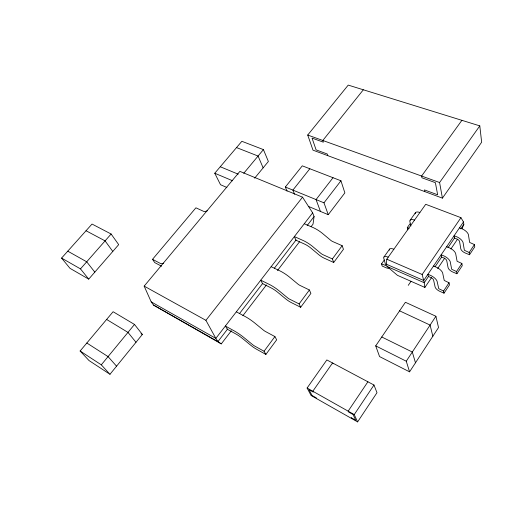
<?xml version="1.0" encoding="UTF-8"?>
<svg xmlns="http://www.w3.org/2000/svg" width="507" height="507" viewBox="0 0 507 507"><rect width="100%" height="100%" fill="white"/><g stroke="black" fill="none" stroke-linecap="round" stroke-linejoin="round"><path stroke-width="0.76" d="M431.501 277.659L424.891 287.431L397.425 275.32L386.993 266.422L386.334 264.198L386.797 259.204L425.715 204.296L460.939 217.674L463.474 221.958L463.842 224.322L462.118 228.613M231.363 330.735L221.274 343.898L153.551 305.1L151.2 301.861L144.165 286.119L239.893 171.379L302.54 197.172L312.661 212.877L314.074 216.571L313.028 224.138L311.102 226.648M409.567 371.84L438.523 327.554L435.906 316.26L405.41 302.28L375.706 345.869L379.559 356.579L409.567 371.84L406.265 361.206L375.706 345.869M406.265 361.206L435.906 316.26M357.606 421.9L376.993 392.703L373.982 385.028L326.844 359.938L307.109 388.032L311.089 395.492L357.606 421.9L354.241 414.58L307.109 388.032M444.018 293.185L443.568 291.031L438.745 288.673L437.047 281.112A6.99 2.871 33.3 0 0 431.134 275.656L427.94 274.255L428.453 276.492L430.849 277.532A2.795 1.147 33.3 0 1 433.58 280.054L435.12 287.006A4.867 1.971 33 0 0 439.835 291.354L444.018 293.185L449.481 284.953L449.05 282.773L444.233 280.453L442.617 272.823A6.959 2.928 33.1 0 0 436.742 267.373L433.548 265.998M456.908 273.755L456.509 271.549L451.699 269.274L450.184 261.549A6.914 3.01 32.9 0 0 444.366 256.117L441.172 254.78L441.629 257.068L444.024 258.057A2.763 1.204 32.9 0 1 446.718 260.566L448.087 267.671A4.817 2.072 32.6 0 0 452.732 271.999L456.908 273.755L462.251 265.7L461.877 263.469L457.105 261.289L455.635 253.443A6.883 3.067 32.7 0 0 449.848 248.024L446.654 246.706M469.52 254.742L469.171 252.486L464.38 250.293L463.043 242.416A6.838 3.15 32.5 0 0 457.301 237.016L454.114 235.73L454.519 238.062L456.908 239.012A2.731 1.255 32.5 0 1 459.564 241.509L460.768 248.753A4.766 2.161 32.2 0 0 465.35 253.056L469.52 254.742L474.748 246.858L474.425 244.583L469.634 242.428L468.373 234.481A6.813 3.2 32.3 0 0 462.663 229.094L459.481 227.833M443.568 291.031L449.05 282.773M456.509 271.549L461.877 263.469M469.171 252.486L474.425 244.583M354.241 414.58L373.982 385.028M367.898 381.79L348.151 411.152L348.543 411.982L353.094 414.549L355.73 420.24L351.224 417.686L351.604 418.49M437.668 268.539L444.721 258.114M450.888 248.994L457.498 239.222M428.453 276.492L424.232 282.716L424.891 287.431M435.038 266.783L441.629 257.068M447.973 247.714L454.583 237.967M460.755 228.872L463.842 224.322M463.474 221.958L423.7 280.491L424.232 282.716L386.993 266.422M386.334 264.198L423.7 280.491L422.154 274.483L460.939 217.674M408.255 285.34L411.019 281.315M442.421 198.136L481.65 142.22L479.793 125.875L348.233 85.1L307.717 135.039L312.996 150.167L442.421 198.136L439.594 182.526L479.793 125.875M389.142 267.747A4.62 1.844 34.9 0 1 386.03 267.734L382.189 266.048L381.537 263.887L384.3 259.996M407.85 229.842L407.298 227.599L409.948 223.866M383.983 256.967L389.591 249.083M410.176 220.146L415.55 212.591M461.896 120.33L421.602 176.049L421.963 177.811L435.38 182.659L437.655 194.789L424.448 189.91L424.796 191.608M265.896 354.418L264.058 351.25L254.609 346.021A4.392 1.077 37.3 0 1 252.613 344.652L243.531 337.225A19.139 4.588 37.5 0 0 234.665 331.141L225.374 326.026L227.402 329.29L235.818 333.929A12.593 3.017 37.5 0 1 242.726 338.676L250.692 345.197A11.11 2.725 37.3 0 0 256.675 349.304L265.896 354.418L276.67 339.817L274.914 336.578L265.453 331.508A4.354 1.153 37.2 0 1 263.463 330.158L254.463 322.775A18.993 4.924 37.5 0 0 245.635 316.786L236.325 311.824M300.67 307.28L299.092 303.908L289.611 299.174A4.278 1.331 37 0 1 287.64 297.875L278.825 290.593A18.664 5.659 37.3 0 0 270.073 284.807L260.737 280.175L262.512 283.628L270.966 287.83A12.276 3.726 37.3 0 1 277.785 292.343L285.523 298.743A10.831 3.359 37 0 0 291.424 302.647L300.67 307.28L310.899 293.407L309.397 289.979L299.91 285.384A4.246 1.401 36.9 0 1 297.951 284.104L289.212 276.866A18.525 5.97 37.3 0 0 280.491 271.169L271.15 266.676M333.714 262.48L332.364 258.938L322.87 254.653A4.17 1.553 36.7 0 1 320.931 253.411L312.363 246.275A18.208 6.629 37.1 0 0 303.725 240.768L294.371 236.579L295.911 240.198L304.384 243.994A11.978 4.36 37.1 0 1 311.114 248.297L318.63 254.571A10.558 3.929 36.7 0 0 324.455 258.291L333.714 262.48L343.448 249.286L342.168 245.692L332.674 241.535A4.138 1.616 36.7 0 1 330.735 240.318L322.243 233.22A18.075 6.902 37.1 0 0 313.637 227.795L304.282 223.733M264.058 351.25L274.914 336.578M299.092 303.908L309.397 289.979M332.364 258.938L342.168 245.692M308.307 206.362L328.251 214.683L344.861 192.869L340.945 180.771L302.292 165.833L285.352 187.02L287.051 191.171M242.891 315.684L266.428 284.959M277.475 270.542L299.574 241.693M328.251 214.683L323.979 202.819L340.945 180.771M227.592 329.037L217.947 341.585L153.551 305.1M239.659 313.351L262.816 283.236M274.395 268.178L296.101 239.944M307.141 225.59L314.074 216.571M312.661 212.877L215.843 338.378L217.947 341.585L221.274 343.898M333.023 177.71L316.064 199.581L320.443 211.425M151.2 301.861L215.843 338.378L205.918 320.329L302.54 197.172M309.834 168.749L292.888 190.1L294.542 194.238M363.329 89.783L322.807 140.471L323.371 142.194L312.046 138.1L316.102 149.876L327.281 154.008L327.833 155.668M109.968 374.293L142.366 334.449L134.501 324.455L113.105 311.729L80.119 351.009L88.998 360.534L109.968 374.293L101.305 364.837L80.119 351.009M101.305 364.837L134.501 324.455M254.653 178.179L268.38 161.48L263.425 149.603L241.858 141.295L214.759 173.236L220.526 184.732L226.895 187.47M243.747 173.286L263.425 149.603M161.556 266.207L154.743 262.613L152.525 259.318L195.905 207.807L203.656 211.368A3.815 1.248 39.8 0 0 204.885 211.609L207.617 210.678M88.725 279.135L118.689 244.64L111.122 234.012L92.027 224.05L61.581 258.082L69.985 268.323L88.725 279.135L80.486 268.887L61.581 258.082M80.486 268.887L111.122 234.012M163.685 263.215L161.378 263.697A3.936 0.989 39.4 0 1 160.199 263.348L152.525 259.318M419.872 212.49L419.251 212.275A6.547 3.042 34.1 0 0 415.17 213.758M414.485 220.095L413.864 219.873A6.578 2.991 34.2 0 0 409.808 221.293L410.904 226.033M307.717 135.039L439.594 182.526M393.838 249.222L393.217 248.988A6.686 2.782 34.6 0 0 389.275 250.173M388.21 257.157L387.589 256.916A6.718 2.719 34.8 0 0 383.685 258.038L385.827 265.567L381.537 263.887M236.522 147.581L258.076 156.042L263.139 167.855M407.298 227.599L409.168 228.353M285.352 187.02L323.979 202.819M220.266 166.746L238.189 174.174M214.759 173.236L232.669 180.796M386.797 259.204L422.154 274.483M399.586 310.835L430.094 325.076L432.839 336.242M381.765 336.984L412.311 352.042L415.467 362.809M86.032 230.748L105.088 240.876L112.788 251.434M144.165 286.119L205.918 320.329M67.767 251.168L86.71 261.802L94.809 272.126M141.047 333.657L142.366 334.449M106.622 319.448L127.973 332.389L135.996 342.282M86.83 343.017L108.061 356.617L116.559 366.187M316.717 398.692L316.292 397.875L312.052 395.473L308.972 389.668L313.25 392.082L312.813 391.239L332.554 362.974L332.953 363.849"/></g></svg>
